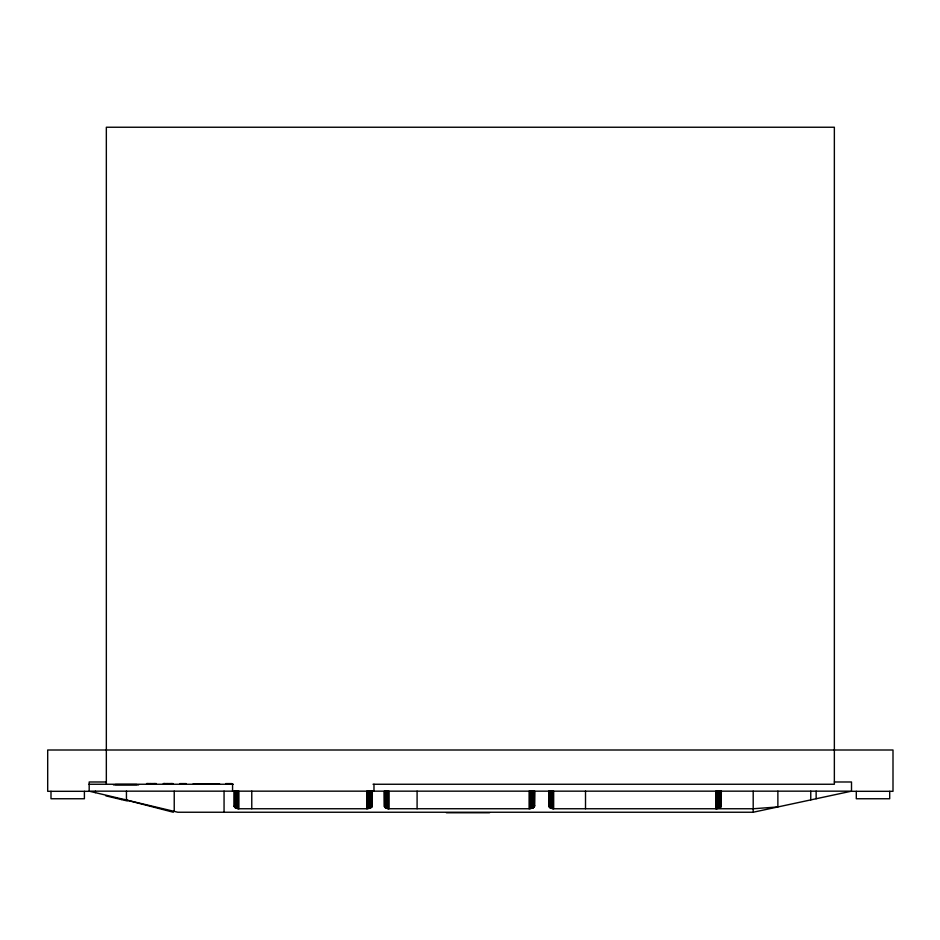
<?xml version="1.0" encoding="UTF-8"?>
<svg xmlns="http://www.w3.org/2000/svg" width="940" height="940" viewBox="0 0 940 940"><rect width="100%" height="100%" fill="white"/><g stroke="black" fill="none" stroke-linecap="round" stroke-linejoin="round"><path stroke-width="1.41" d="M234.225 806.179L235.599 807.989L238.901 808.752L366.718 808.752L370.677 807.848L372.322 805.662M534.707 805.662L533.062 807.848L529.103 808.752L388.396 808.729L385.706 807.989L384.378 806.508L384.331 791.163M721.332 805.662L719.688 807.848L715.716 808.752L715.716 791.163M115.937 798.248L116.102 797.578M116.572 798.401L116.736 797.731M121.436 799.552L121.601 798.883M124.715 800.328L124.95 799.682M753.198 812.242L851.511 791.163L89.112 791.163L177.836 812.242L753.198 812.242L753.198 791.163M106.338 781.986L89.183 781.986L89.183 791.316L47.693 791.316L47.693 750.002L893 750.002L893 791.316L851.511 791.316L851.511 781.986L834.356 781.986M179.869 783.596L186.143 783.596M225.706 783.596L231.757 783.596M193.1 783.901L211.712 783.901M212.24 783.901L219.584 783.901M88.971 784.254L233.332 784.254M373.039 784.254L834.356 784.254L834.356 127.241L106.338 127.241L106.338 784.254M115.326 784.512L136.782 784.512M113.493 784.9L138.615 784.9M548.995 806.179L550.37 807.989L553.672 808.752L753.198 808.752L777.874 806.955L777.874 791.163M446.394 812.759L489.529 812.759M105.856 795.851L127.3 800.951M124.162 799.493L173.348 812.242M889.698 791.316L889.698 798.753L856.293 798.753L856.293 791.316M816.143 791.163L816.143 798.741M810.762 791.163L810.762 799.905M721.332 791.163L721.215 806.261M721.144 791.163L721.027 806.649M720.909 791.163L720.909 806.837M720.745 791.163L720.745 807.025M720.581 791.163L720.581 807.202M720.169 791.163L720.169 807.542M719.688 791.163L719.688 807.848M719.417 791.163L719.417 807.977M719.135 791.163L719.135 808.106M718.524 791.163L718.524 808.33M717.866 791.163L717.866 808.518M717.173 791.163L717.173 808.647M716.456 791.163L716.456 808.717M585.514 791.163L585.514 808.752M553.672 791.163L553.672 808.752M553.061 791.163L553.061 808.729M552.462 791.163L552.462 808.659M551.886 791.163L551.886 808.553M551.334 791.163L551.334 808.4M550.828 791.163L550.828 808.212M550.37 791.163L550.37 807.989M549.959 791.163L549.959 807.742M549.618 791.163L549.618 807.46M549.348 791.163L549.348 807.155M549.16 791.163L549.16 806.837M548.995 791.163L549.042 806.508M534.707 791.163L534.59 806.261M534.402 806.649L534.402 791.163L534.284 806.837M534.12 791.163L534.12 807.025M533.955 791.163L533.955 807.202M533.556 791.163L533.556 807.542M533.062 791.163L533.062 807.848M532.792 791.163L532.792 807.977M532.522 791.163L532.522 808.106M531.911 791.163L531.911 808.33M531.253 791.163L531.253 808.518M530.548 791.163L530.548 808.647M529.831 791.163L529.831 808.717M529.103 791.163L529.103 808.752M417.09 791.163L417.09 808.752M389.007 791.163L389.007 808.752M388.396 791.163L388.396 808.729M387.797 791.163L387.797 808.659M387.221 791.163L387.221 808.553M386.669 791.163L386.669 808.4M386.164 791.163L386.164 808.212M385.706 791.163L385.706 807.989M385.306 791.163L385.306 807.742M384.965 791.163L384.965 807.46M384.589 791.163L384.695 807.155M384.495 791.163L384.495 806.837M373.979 784.254L373.979 791.116M372.322 791.163L372.275 806.062M372.134 791.163L372.017 806.649M371.899 791.163L371.899 806.837M371.735 791.163L371.735 807.025M371.57 791.163L371.57 807.202M371.171 791.163L371.171 807.542M370.677 791.163L370.677 807.848M370.407 791.163L370.407 807.977M370.125 791.163L370.125 808.106M369.526 791.163L369.526 808.33M368.868 791.163L368.868 808.518M368.163 791.163L368.163 808.647M367.446 791.163L367.446 808.717M366.718 791.163L366.718 808.752M251.767 791.163L251.767 808.752M238.901 791.163L238.901 808.752M238.29 791.163L238.29 808.729M237.691 791.163L237.691 808.659M237.115 791.163L237.115 808.553M236.563 791.163L236.563 808.4M236.058 791.163L236.058 808.212M235.599 791.163L235.599 807.989M235.188 791.163L235.188 807.742M234.847 791.163L234.847 807.46M234.577 791.163L234.577 807.155M234.483 791.163L234.483 807.002M234.272 791.163L234.272 806.508M232.568 784.254L232.568 791.116M224.061 791.163L224.061 812.242M174.229 791.163L174.229 811.396M173.03 784.254L173.03 783.561L163.337 783.561L163.325 784.254M171.644 783.561L171.644 784.254M170.963 783.561L170.963 784.254M167.144 783.561L167.144 784.254M164.629 783.561L164.629 784.254M164.559 783.561L164.559 784.254M163.948 783.561L163.948 784.254M156.322 784.254L156.322 783.561L146.628 783.561L146.617 784.254M154.936 783.561L154.936 784.254M154.254 783.561L154.254 784.254M150.435 783.561L150.435 784.254M147.85 783.561L147.921 784.254M147.251 783.561L147.251 784.254M126.442 791.163L126.442 800.034M95.375 791.163L95.375 792.643M84.4 791.316L84.4 798.753L50.995 798.753L50.995 791.316"/></g></svg>
